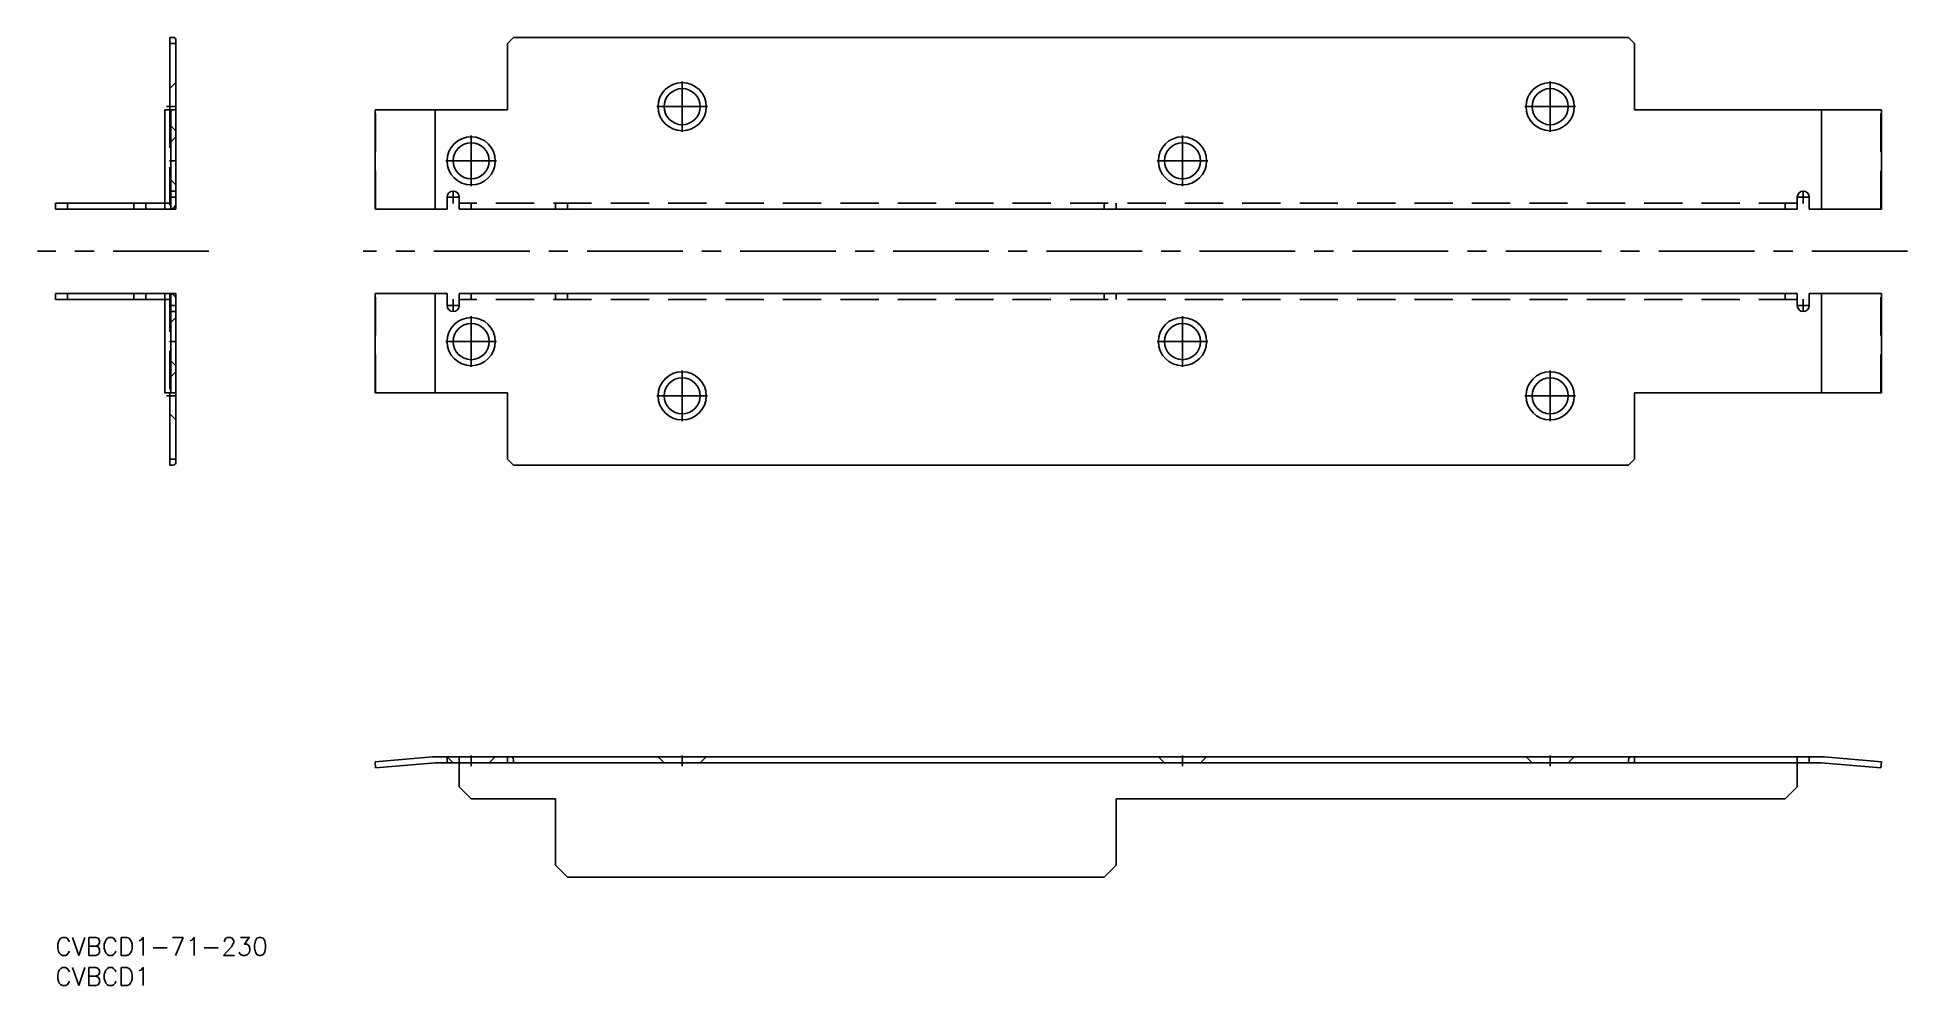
# Model space of a CAD drawing. Extents: x -3 to 307, y -8 to 149.
import ezdxf

# ---------------------------------------------------------------- set-up
doc = ezdxf.new("R2010")
doc.units = 0
doc.header["$LTSCALE"] = 0.5
doc.linetypes.add('CENTER', pattern=[50.8, 31.75, -6.35, 6.35, -6.35])
doc.linetypes.add('DASHED', pattern=[19.05, 12.7, -6.35])
for name, color, linetype in [('MSM_CENTER', 1, 'CENTER'), ('MSM_CONTINUOUS', 7, 'CONTINUOUS'), ('MSM_DASHED', 4, 'DASHED'), ('MSM_PART_NUMBER', 7, 'CONTINUOUS')]:
    doc.layers.add(name, color=color, linetype=linetype)
doc.styles.get("Standard").update_dxf_attribs({"font": 'txt.shx', "height": 3, "bigfont": 'bigfont.shx'})

msp = doc.modelspace()

# ---------------------------------------------------------------- linework, layer by layer
at = {"layer": 'MSM_CENTER'}
for p, q in [((103.98, 133.7), (103.98, 142.1)), ((247.98, 133.7), (247.98, 142.1)), ((20.07, 137.9), (18.43, 137.9)), ((99.78, 137.9), (108.18, 137.9)), ((243.78, 137.9), (252.18, 137.9)), ((68.98, 124.7), (68.98, 133.1)), ((186.98, 124.7), (186.98, 133.1)), ((20.05, 128.9), (18.95, 128.9)), ((64.78, 128.9), (73.18, 128.9)), ((182.78, 128.9), (191.18, 128.9)), ((64.93, 122.9), (67.03, 122.9)), ((65.98, 121.85), (65.98, 123.95)), ((288.93, 122.9), (291.03, 122.9)), ((289.98, 121.85), (289.98, 123.95)), ((25.46, 113.9), (-2.99, 113.9)), ((307.28, 113.9), (51.08, 113.9)), ((65.98, 103.85), (65.98, 105.95)), ((289.98, 103.85), (289.98, 105.95)), ((64.93, 104.9), (67.03, 104.9)), ((68.98, 94.7), (68.98, 103.1)), ((186.98, 94.7), (186.98, 103.1)), ((288.93, 104.9), (291.03, 104.9)), ((20.05, 98.9), (18.95, 98.9)), ((64.78, 98.9), (73.18, 98.9)), ((182.78, 98.9), (191.18, 98.9)), ((103.98, 85.7), (103.98, 94.1)), ((247.98, 85.7), (247.98, 94.1)), ((20.07, 89.9), (18.43, 89.9)), ((99.78, 89.9), (108.18, 89.9)), ((243.78, 89.9), (252.18, 89.9)), ((68.98, 30.2), (68.98, 28.42)), ((103.98, 30.2), (103.98, 28.42)), ((186.98, 30.2), (186.98, 28.42)), ((247.98, 30.2), (247.98, 28.42))]:
    msp.add_line(p, q, dxfattribs=at)
at = {"layer": 'MSM_CONTINUOUS'}
for p, q in [((19, 137.4), (19, 149.4)), ((19.5, 149.4), (19, 149.4)), ((75.98, 149.4), (74.98, 148.4)), ((260.98, 149.4), (75.98, 149.4)), ((261.98, 148.4), (260.98, 149.4)), ((20, 148.4), (19, 148.4)), ((20, 148.9), (20, 120.9)), ((74.98, 137.4), (74.98, 148.4)), ((261.98, 148.4), (261.98, 137.4)), ((20, 137.4), (18.13, 137.4)), ((18.13, 137.4), (18.13, 120.9)), ((19.13, 137.4), (19.13, 120.9)), ((53.02, 137.4), (53.02, 120.9)), ((53.02, 137.4), (74.98, 137.4)), ((62.98, 137.4), (62.98, 120.9)), ((261.98, 137.4), (302.95, 137.4)), ((292.98, 120.9), (292.98, 137.4)), ((302.95, 137.4), (302.95, 120.9)), ((0, 121.9), (0, 120.9)), ((18.13, 121.9), (0, 121.9)), ((2, 121.9), (2, 120.9)), ((13, 121.9), (13, 120.9)), ((15, 121.9), (15, 120.9)), ((64.98, 122.9), (64.98, 120.9)), ((66.98, 120.9), (66.98, 122.9)), ((288.98, 122.9), (288.98, 120.9)), ((290.98, 120.9), (290.98, 122.9)), ((20, 120.9), (0, 120.9)), ((64.98, 120.9), (53.02, 120.9)), ((66.98, 120.9), (288.98, 120.9)), ((302.95, 120.9), (290.98, 120.9)), ((0, 105.9), (0, 106.9)), ((20, 106.9), (0, 106.9)), ((18.13, 105.9), (0, 105.9)), ((2, 105.9), (2, 106.9)), ((13, 105.9), (13, 106.9)), ((15, 105.9), (15, 106.9)), ((18.13, 90.4), (18.13, 106.9)), ((19.13, 90.4), (19.13, 106.9)), ((20, 78.9), (20, 106.9)), ((53.02, 90.4), (53.02, 106.9)), ((64.98, 106.9), (53.02, 106.9)), ((62.98, 106.9), (62.98, 90.4)), ((64.98, 106.9), (64.98, 104.9)), ((66.98, 104.9), (66.98, 106.9)), ((66.98, 106.9), (288.98, 106.9)), ((288.98, 104.9), (288.98, 106.9)), ((302.95, 106.9), (290.98, 106.9)), ((290.98, 104.9), (290.98, 106.9)), ((292.98, 90.4), (292.98, 106.9)), ((302.95, 90.4), (302.95, 106.9)), ((20, 90.4), (18.13, 90.4)), ((19, 78.4), (19, 90.4)), ((74.98, 90.4), (53.02, 90.4)), ((74.98, 79.4), (74.98, 90.4)), ((261.98, 90.4), (261.98, 79.4)), ((302.95, 90.4), (261.98, 90.4)), ((20, 79.4), (19, 79.4)), ((19.5, 78.4), (19, 78.4)), ((75.98, 78.4), (74.98, 79.4)), ((260.98, 78.4), (75.98, 78.4)), ((261.98, 79.4), (260.98, 78.4)), ((62.55, 29.96), (53.02, 29.13)), ((53.02, 29.13), (53.11, 28.13)), ((53.11, 28.13), (63.03, 29)), ((292.94, 29), (63.03, 29)), ((292.55, 30), (63.42, 30)), ((66.98, 29), (66.98, 25)), ((74.98, 30), (74.98, 29)), ((75.98, 29.5), (75.98, 29)), ((260.98, 29.5), (260.98, 29)), ((261.98, 30), (261.98, 29)), ((288.98, 25), (288.98, 29)), ((292.94, 29), (302.86, 28.13)), ((302.95, 29.13), (293.42, 29.96)), ((302.86, 28.13), (302.95, 29.13)), ((66.98, 25), (68.98, 23)), ((286.98, 23), (288.98, 25)), ((68.98, 23), (82.98, 23)), ((82.98, 23), (82.98, 12)), ((175.98, 23), (286.98, 23)), ((175.98, 12), (175.98, 23)), ((82.98, 12), (84.98, 10)), ((84.98, 10), (173.98, 10)), ((173.98, 10), (175.98, 12))]:
    msp.add_line(p, q, dxfattribs=at)
for centre, radius in [((103.98, 137.9), 4), ((103.98, 137.9), 3), ((247.98, 137.9), 4), ((247.98, 137.9), 3), ((68.98, 128.9), 4), ((68.98, 128.9), 3), ((186.98, 128.9), 4), ((186.98, 128.9), 3), ((68.98, 98.9), 4), ((186.98, 98.9), 4), ((68.98, 98.9), 3), ((186.98, 98.9), 3), ((103.98, 89.9), 4), ((247.98, 89.9), 4), ((103.98, 89.9), 3), ((247.98, 89.9), 3)]:
    msp.add_circle(centre, radius, dxfattribs=at)
for centre, radius, start, end in [((19.5, 148.9), 0.5, 0, 90), ((65.98, 122.9), 1, 0, 180), ((289.98, 122.9), 1, 0, 180), ((65.98, 104.9), 1, 180, 0), ((289.98, 104.9), 1, 180, 0), ((19.5, 78.9), 0.5, 270, 0), ((63.42, 20), 10, 90, 95), ((75.48, 29.5), 0.5, 0, 90), ((261.48, 29.5), 0.5, 90, 180), ((292.55, 20), 10, 85, 90)]:
    msp.add_arc(centre, radius, start, end, dxfattribs=at)
at = {"layer": 'MSM_DASHED'}
for p, q in [((20, 141.9), (19, 140.9)), ((19, 137.4), (19, 120.9)), ((53.11, 120.9), (53.11, 137.4)), ((302.86, 120.9), (302.86, 137.4)), ((19, 134.9), (20, 133.9)), ((20, 132.9), (19, 131.9)), ((19, 125.9), (20, 124.9)), ((19, 121.9), (18.13, 121.9)), ((20, 123.9), (19, 123.9)), ((20, 122.9), (19, 122.9)), ((288.98, 121.9), (66.98, 121.9)), ((68.98, 121.9), (68.98, 120.9)), ((82.98, 121.9), (82.98, 120.9)), ((84.98, 121.9), (84.98, 120.9)), ((173.98, 121.9), (173.98, 120.9)), ((175.98, 121.9), (175.98, 120.9)), ((286.98, 121.9), (286.98, 120.9)), ((19, 105.9), (18.13, 105.9)), ((19, 106.9), (19, 90.4)), ((53.11, 90.4), (53.11, 106.9)), ((288.98, 105.9), (66.98, 105.9)), ((68.98, 105.9), (68.98, 106.9)), ((82.98, 105.9), (82.98, 106.9)), ((84.98, 105.9), (84.98, 106.9)), ((173.98, 105.9), (173.98, 106.9)), ((175.98, 105.9), (175.98, 106.9)), ((286.98, 105.9), (286.98, 106.9)), ((302.86, 90.4), (302.86, 106.9)), ((20, 104.9), (19, 104.9)), ((19, 103.9), (20, 103.9)), ((20, 102.9), (19, 101.9)), ((19, 95.9), (20, 94.9)), ((20, 93.9), (19, 92.9)), ((19, 86.9), (20, 85.9)), ((64.98, 30), (64.98, 29)), ((64.98, 30), (65.98, 29)), ((66.98, 30), (66.98, 29)), ((71.98, 29), (72.98, 30)), ((99.98, 30), (100.98, 29)), ((106.98, 29), (107.98, 30)), ((182.98, 30), (183.98, 29)), ((189.98, 29), (190.98, 30)), ((243.98, 30), (244.98, 29)), ((250.98, 29), (251.98, 30)), ((288.98, 30), (288.98, 29)), ((290.98, 30), (290.98, 29))]:
    msp.add_line(p, q, dxfattribs=at)
for centre, start, end in [((19, 121.9), 270, 0), ((19, 105.9), 0, 90)]:
    msp.add_arc(centre, 1, start, end, dxfattribs=at)

# ---------------------------------------------------------------- texts
at = {"layer": 'MSM_PART_NUMBER'}
for s, p in [('CVBCD1-71-230', (0, -3)), ('CVBCD1', (0, -8))]:
    msp.add_text(s, height=3, dxfattribs=at).set_placement(p)

doc.saveas('drawing.dxf')
